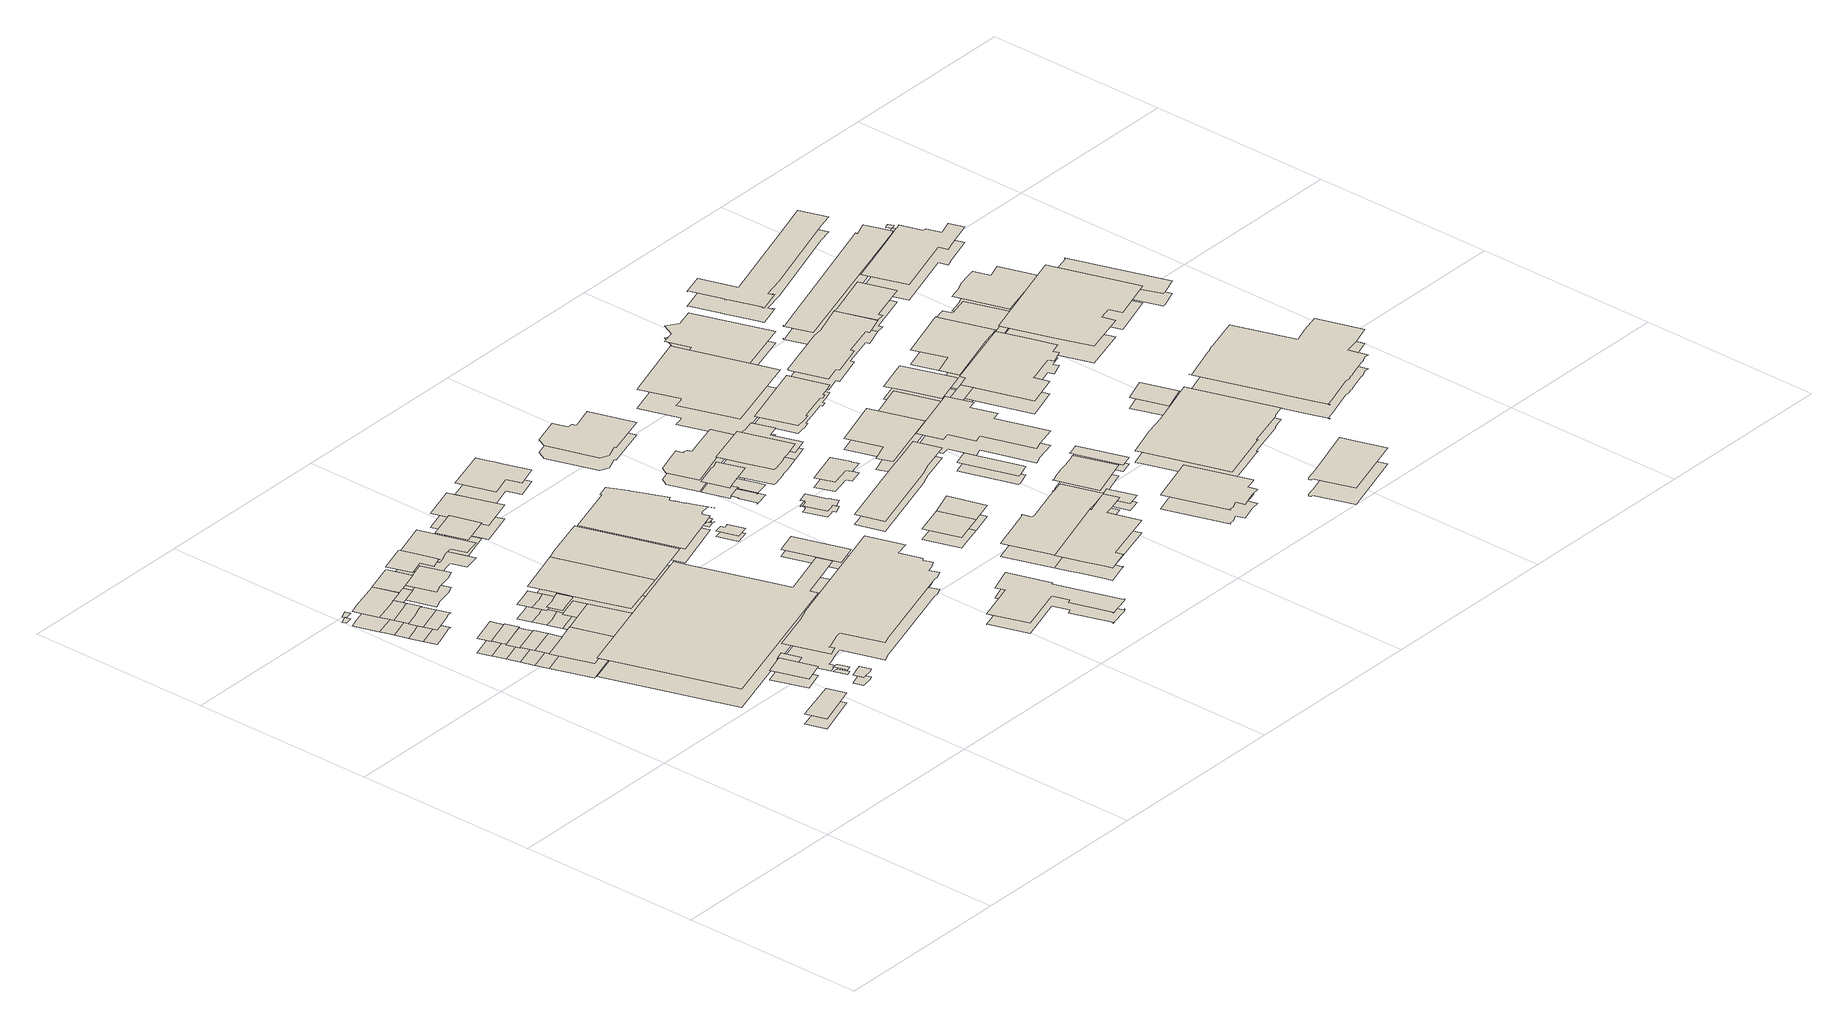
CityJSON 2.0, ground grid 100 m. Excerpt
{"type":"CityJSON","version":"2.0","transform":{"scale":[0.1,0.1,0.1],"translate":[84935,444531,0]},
"CityObjects":{
"building1":{"type":"Building","attributes":{"yearOfConstruction":"1996-01-01Z","measuredHeight":3.04,"storeysAboveGround":1},"geometry":[{"type":"MultiSurface","lod":"1.2","boundaries":[[[0,1,2,3]],[[4,5,6,7]]]}]},
"building2":{"type":"Building","attributes":{"yearOfConstruction":"2000-01-01Z","measuredHeight":8.03,"storeysAboveGround":2},"geometry":[{"type":"MultiSurface","lod":"1.2","boundaries":[[[8,9,10,11,12,13,14,15,16,17]],[[18,19,20,21,22,23,24,25,26,27]]]}]},
"building3":{"type":"Building","attributes":{"yearOfConstruction":"2000-01-01Z","measuredHeight":8.16,"storeysAboveGround":2},"geometry":[{"type":"MultiSurface","lod":"1.2","boundaries":[[[28,29,30,31,32,14,13,12,11,10]],[[33,34,35,36,37,38,39,40,41,42]]]}]},
"building4":{"type":"Building","attributes":{"yearOfConstruction":"2000-01-01Z","measuredHeight":7.9,"storeysAboveGround":2},"geometry":[{"type":"MultiSurface","lod":"1.2","boundaries":[[[43,44,45,32,31,30,29,28]],[[46,47,48,49,50,51,52,53]]]}]},
"building5":{"type":"Building","attributes":{"yearOfConstruction":"2000-01-01Z","measuredHeight":7.87,"storeysAboveGround":2},"geometry":[{"type":"MultiSurface","lod":"1.2","boundaries":[[[54,55,56,57,45,44,43,58]],[[59,60,61,62,48,47,46,63]]]}]},
"building6":{"type":"Building","attributes":{"yearOfConstruction":"1997-01-01Z","measuredHeight":7.77,"storeysAboveGround":2},"geometry":[{"type":"MultiSurface","lod":"1.2","boundaries":[[[64,65,66,67]],[[68,69,70,71]]]}]},
"building7":{"type":"Building","attributes":{"yearOfConstruction":"1997-01-01Z","measuredHeight":8.17,"storeysAboveGround":2},"geometry":[{"type":"MultiSurface","lod":"1.2","boundaries":[[[72,73,74,75,65,64]],[[76,77,78,79,80,81]]]}]},
"building8":{"type":"Building","attributes":{"yearOfConstruction":"1997-01-01Z","measuredHeight":7.83,"storeysAboveGround":2},"geometry":[{"type":"MultiSurface","lod":"1.2","boundaries":[[[82,83,84,75,74,73]],[[85,86,87,88,89,90]]]}]},
"building9":{"type":"Building","attributes":{"yearOfConstruction":"1997-01-01Z","measuredHeight":8.15,"storeysAboveGround":2},"geometry":[{"type":"MultiSurface","lod":"1.2","boundaries":[[[91,92,83,82]],[[93,94,95,96]]]}]},
"building10":{"type":"Building","attributes":{"yearOfConstruction":"1997-01-01Z","measuredHeight":8.07,"storeysAboveGround":2},"geometry":[{"type":"MultiSurface","lod":"1.2","boundaries":[[[97,98,92,91]],[[99,100,94,93]]]}]},
"building11":{"type":"Building","attributes":{"yearOfConstruction":"2000-01-01Z","measuredHeight":8.01,"storeysAboveGround":2},"geometry":[{"type":"MultiSurface","lod":"1.2","boundaries":[[[101,17,16,15,102,103,104,105,106]],[[107,27,26,25,108,109,110,111,112]]]}]},
"building12":{"type":"Building","attributes":{"yearOfConstruction":"1997-01-01Z","measuredHeight":8.01,"storeysAboveGround":2},"geometry":[{"type":"MultiSurface","lod":"1.2","boundaries":[[[97,113,114,115,98]],[[116,117,118,119,120]]]}]},
"building13":{"type":"Building","attributes":{"yearOfConstruction":"2009-01-01Z","measuredHeight":5.54,"storeysAboveGround":1},"geometry":[{"type":"MultiSurface","lod":"1.2","boundaries":[[[121,122,123,124,125]],[[126,127,128,129,130]]]}]},
"building14":{"type":"Building","attributes":{"yearOfConstruction":"2000-01-01Z","measuredHeight":8.19,"storeysAboveGround":2},"geometry":[{"type":"MultiSurface","lod":"1.2","boundaries":[[[103,102,131,132,131,133,134,135,104]],[[136,137,138,139,138,140,141,142,143]]]}]},
"building15":{"type":"Building","attributes":{"yearOfConstruction":"1997-01-01Z","measuredHeight":7.87,"storeysAboveGround":2},"geometry":[{"type":"MultiSurface","lod":"1.2","boundaries":[[[114,144,145,146,147,148,149,115]],[[150,151,152,153,154,155,156,157]]]}]},
"building16":{"type":"Building","attributes":{"yearOfConstruction":"1985-01-01Z","measuredHeight":5.09,"storeysAboveGround":1},"geometry":[{"type":"MultiSurface","lod":"1.2","boundaries":[[[158,159,160,161,162]],[[163,164,165,166,167]]]}]},
"building17":{"type":"Building","attributes":{"yearOfConstruction":"2000-01-01Z","measuredHeight":8.21,"storeysAboveGround":2},"geometry":[{"type":"MultiSurface","lod":"1.2","boundaries":[[[168,169,170,133,131,132,171,172,173,174,175,176]],[[177,178,179,140,138,139,180,181,182,183,184,185]]]}]},
"building18":{"type":"Building","attributes":{"yearOfConstruction":"1997-01-01Z","measuredHeight":7.98,"storeysAboveGround":2},"geometry":[{"type":"MultiSurface","lod":"1.2","boundaries":[[[186,187,188,189,190,191]],[[192,193,194,195,196,197]]]}]},
"building19":{"type":"Building","attributes":{"yearOfConstruction":"1997-01-01Z","measuredHeight":7.88,"storeysAboveGround":2},"geometry":[{"type":"MultiSurface","lod":"1.2","boundaries":[[[198,199,200,188,187,186]],[[201,202,203,204,205,206]]]}]},
"building20":{"type":"Building","attributes":{"yearOfConstruction":"1997-01-01Z","measuredHeight":9.95,"storeysAboveGround":3},"geometry":[{"type":"MultiSurface","lod":"1.2","boundaries":[[[207,208,209,210,211,200,199,198]],[[212,213,214,215,216,217,218,219]]]}]},
"building21":{"type":"Building","attributes":{"yearOfConstruction":"1997-01-01Z","measuredHeight":7.83,"storeysAboveGround":2},"geometry":[{"type":"MultiSurface","lod":"1.2","boundaries":[[[149,148,147,146,210,209,208]],[[220,221,222,223,224,225,226]]]}]},
"building22":{"type":"Building","attributes":{"yearOfConstruction":"1987-01-01Z","measuredHeight":4.19,"storeysAboveGround":1},"geometry":[{"type":"MultiSurface","lod":"1.2","boundaries":[[[227,228,229,230]],[[231,232,233,234]]]}]},
"building23":{"type":"Building","attributes":{"yearOfConstruction":"2000-01-01Z","measuredHeight":9.75,"storeysAboveGround":3},"geometry":[{"type":"MultiSurface","lod":"1.2","boundaries":[[[134,133,170,169,168,235,236,237,238,239,240,135]],[[241,242,243,244,245,246,247,248,249,250,251,252]]]}]},
"building24":{"type":"Building","attributes":{"yearOfConstruction":"1991-01-01Z","measuredHeight":4.36,"storeysAboveGround":1},"geometry":[{"type":"MultiSurface","lod":"1.2","boundaries":[[[253,254,255,256,257]],[[258,259,260,261,262]]]}]},
"building25":{"type":"Building","attributes":{"yearOfConstruction":"1999-01-01Z","measuredHeight":2.5,"storeysAboveGround":0},"geometry":[{"type":"MultiSurface","lod":"1.2","boundaries":[[[263,264,265,266]],[[267,268,269,270]]]}]},
"building26":{"type":"Building","attributes":{"yearOfConstruction":"1966-01-01Z","measuredHeight":10.33,"storeysAboveGround":3},"geometry":[{"type":"MultiSurface","lod":"1.2","boundaries":[[[271,272,273,274,275,276,277,278,279,280,281,282,283]],[[284,285,286,287,288,289,290,291,292,293,294,295,296]]]}]},
"building27":{"type":"Building","attributes":{"yearOfConstruction":"1998-01-01Z","measuredHeight":10.37,"storeysAboveGround":3},"geometry":[{"type":"MultiSurface","lod":"1.2","boundaries":[[[188,200,211,210,146,145,297,298,299,189]],[[300,301,302,303,304,305,306,307,308,309]]]}]},
"building28":{"type":"Building","attributes":{"yearOfConstruction":"2000-01-01Z","measuredHeight":8.08,"storeysAboveGround":2},"geometry":[{"type":"MultiSurface","lod":"1.2","boundaries":[[[239,238,237,236,310,311,312,313,314,315,316,240]],[[317,318,319,320,321,322,323,324,325,326,327,328]]]}]},
"building29":{"type":"Building","attributes":{"yearOfConstruction":"1998-01-01Z","measuredHeight":8.67,"storeysAboveGround":2},"geometry":[{"type":"MultiSurface","lod":"1.2","boundaries":[[[329,330,331,332]],[[333,334,335,336]]]}]},
"building30":{"type":"Building","attributes":{"yearOfConstruction":"1998-01-01Z","measuredHeight":10.41,"storeysAboveGround":3},"geometry":[{"type":"MultiSurface","lod":"1.2","boundaries":[[[337,338,339,340,341,342,343,299,298,297]],[[344,345,346,347,348,349,350,308,307,306]]]}]},
"building31":{"type":"Building","attributes":{"yearOfConstruction":"1969-01-01Z","measuredHeight":9.43,"storeysAboveGround":3},"geometry":[{"type":"MultiSurface","lod":"1.2","boundaries":[[[351,352,353,354,355,356,357,358,359,360,361,362,363,364,365,366,367,368,369,370,371,372,373,374,375,376,377,378,379]],[[380,381,382,383,384,385,386,387,388,389,390,391,392,393,394,395,396,397,398,399,400,401,402,403,404,405,406,407,408]]]}]},
"building32":{"type":"Building","attributes":{"yearOfConstruction":"1997-01-01Z","measuredHeight":7.7,"storeysAboveGround":2},"geometry":[{"type":"MultiSurface","lod":"1.2","boundaries":[[[409,410,411,412]],[[413,414,415,416]]]}]},
"building33":{"type":"Building","attributes":{"yearOfConstruction":"1997-01-01Z","measuredHeight":7.72,"storeysAboveGround":2},"geometry":[{"type":"MultiSurface","lod":"1.2","boundaries":[[[417,418,419,420,421,422,423,424,425,426,427,428,429,430,431,432,433,434,435,436,437,438,439,440,441,442,443,444,445]],[[446,447,448,449,450,451,452,453,454,455,456,457,458,459,460,461,462,463,464,465,466,467,468,469,470,471,472,473,474]]]}]},
"building34":{"type":"Building","attributes":{"yearOfConstruction":"1986-01-01Z","measuredHeight":5.71,"storeysAboveGround":1},"geometry":[{"type":"MultiSurface","lod":"1.2","boundaries":[[[475,476,477,478,479,480,481,482,483,484,485,486,487,488,489,490,491,492,493,494]],[[495,496,497,498,499,500,501,502,503,504,505,506,507,508,509,510,511,512,513,514]]]}]},
"building35":{"type":"Building","attributes":{"yearOfConstruction":"1998-01-01Z","measuredHeight":6.4,"storeysAboveGround":2},"geometry":[{"type":"MultiSurface","lod":"1.2","boundaries":[[[515,516,517,518,519,520,521,522,523]],[[524,525,526,527,528,529,530,531,532]]]}]},
"building36":{"type":"Building","attributes":{"yearOfConstruction":"1966-01-01Z","measuredHeight":3.67,"storeysAboveGround":1},"geometry":[{"type":"MultiSurface","lod":"1.2","boundaries":[[[533,534,535,536]],[[537,538,539,540]]]}]},
"building37":{"type":"Building","attributes":{"yearOfConstruction":"1966-01-01Z","measuredHeight":2.89,"storeysAboveGround":0},"geometry":[{"type":"MultiSurface","lod":"1.2","boundaries":[[[541,542,543,544,545,546]],[[547,548,549,550,551,552]]]}]},
"building38":{"type":"Building","attributes":{"yearOfConstruction":"1997-01-01Z","measuredHeight":2.29,"storeysAboveGround":0},"geometry":[{"type":"MultiSurface","lod":"1.2","boundaries":[[[553,554,555,556]],[[557,558,559,560]]]}]},
"building39":{"type":"Building","attributes":{"yearOfConstruction":"1974-01-01Z","measuredHeight":5.6,"storeysAboveGround":1},"geometry":[{"type":"MultiSurface","lod":"1.2","boundaries":[[[561,562,563,564,565,566,567,568,569]],[[570,571,572,573,574,575,576,577,578]]]}]},
"building40":{"type":"Building","attributes":{"yearOfConstruction":"1987-01-01Z","measuredHeight":3.33,"storeysAboveGround":1},"geometry":[{"type":"MultiSurface","lod":"1.2","boundaries":[[[579,580,581,582,583,584,585,586,587,588,589,590,591,592,593,594]],[[595,596,597,598,599,600,601,602,603,604,605,606,607,608,609,610]]]}]},
"building41":{"type":"Building","attributes":{"yearOfConstruction":"1974-01-01Z","measuredHeight":5.74,"storeysAboveGround":1},"geometry":[{"type":"MultiSurface","lod":"1.2","boundaries":[[[611,566,612,613,614,615,616,617]],[[618,619,620,621,622,623,624,625]]]}]},
"building42":{"type":"Building","attributes":{"yearOfConstruction":"1963-01-01Z","measuredHeight":5.93,"storeysAboveGround":1},"geometry":[{"type":"MultiSurface","lod":"1.2","boundaries":[[[626,627,628,629,630]],[[631,632,633,634,635]]]}]},
"building43":{"type":"Building","attributes":{"yearOfConstruction":"1963-01-01Z","measuredHeight":6.87,"storeysAboveGround":2},"geometry":[{"type":"MultiSurface","lod":"1.2","boundaries":[[[636,637,638,639,640,641,642,643,644,645,646,647,648,649,650]],[[651,652,653,654,655,656,657,658,659,660,661,662,663,664,665]]]}]},
"building44":{"type":"Building","attributes":{"yearOfConstruction":"1997-01-01Z","measuredHeight":6.26,"storeysAboveGround":2},"geometry":[{"type":"MultiSurface","lod":"1.2","boundaries":[[[666,667,668,669,670,671,672,673,674,675,676,677,678,679,680]],[[681,682,683,684,685,686,687,688,689,690,691,692,693,694,695]]]}]},
"building45":{"type":"Building","attributes":{"yearOfConstruction":"2004-01-01Z","measuredHeight":6,"storeysAboveGround":2},"geometry":[{"type":"MultiSurface","lod":"1.2","boundaries":[[[696,697,629,628]],[[698,699,700,701]]]}]},
"building46":{"type":"Building","attributes":{"yearOfConstruction":"1971-01-01Z","measuredHeight":6.82,"storeysAboveGround":2},"geometry":[{"type":"MultiSurface","lod":"1.2","boundaries":[[[702,703,704,705,706,707,708,709,710,711,712,713,714,715,716,717,718,719,720,721]],[[722,723,724,725,726,727,728,729,730,731,732,733,734,735,736,737,738,739,740,741]]]}]},
"building47":{"type":"Building","attributes":{"yearOfConstruction":"1974-01-01Z","measuredHeight":8.39,"storeysAboveGround":2},"geometry":[{"type":"MultiSurface","lod":"1.2","boundaries":[[[612,742,743,744,745,746,747,748,749,613]],[[750,751,752,753,754,755,756,757,758,759]]]}]},
"building48":{"type":"Building","attributes":{"yearOfConstruction":"1981-01-01Z","measuredHeight":7.16,"storeysAboveGround":2},"geometry":[{"type":"MultiSurface","lod":"1.2","boundaries":[[[718,717,760,761,762,763,764,765,766,767,768,769,770,771,772]],[[773,774,775,776,777,778,779,780,781,782,783,784,785,786,787]]]}]},
"building49":{"type":"Building","attributes":{"yearOfConstruction":"1986-01-01Z","measuredHeight":5.19,"storeysAboveGround":1},"geometry":[{"type":"MultiSurface","lod":"1.2","boundaries":[[[788,789,790,791,792,793,794,795]],[[796,797,798,799,800,801,802,803]]]}]},
"building50":{"type":"Building","attributes":{"yearOfConstruction":"1986-01-01Z","measuredHeight":5.54,"storeysAboveGround":1},"geometry":[{"type":"MultiSurface","lod":"1.2","boundaries":[[[804,805,806,807,808,809,810,811,812,813,814]],[[815,816,817,818,819,820,821,822,823,824,825]]]}]},
"building51":{"type":"Building","attributes":{"yearOfConstruction":"1974-01-01Z","measuredHeight":3.8,"storeysAboveGround":1},"geometry":[{"type":"MultiSurface","lod":"1.2","boundaries":[[[826,827,828,829,830,831,832,833,749,748]],[[834,835,836,837,838,839,840,841,842,843]]]}]},
"building52":{"type":"Building","attributes":{"yearOfConstruction":"1989-01-01Z","measuredHeight":3.7,"storeysAboveGround":1},"geometry":[{"type":"MultiSurface","lod":"1.2","boundaries":[[[844,845,846,847]],[[848,849,850,851]]]}]},
"building53":{"type":"Building","attributes":{"yearOfConstruction":"2004-01-01Z","measuredHeight":4.68,"storeysAboveGround":1},"geometry":[{"type":"MultiSurface","lod":"1.2","boundaries":[[[852,853,854,855,856,857]],[[858,859,860,861,862,863]]]}]},
"building54":{"type":"Building","attributes":{"yearOfConstruction":"1977-01-01Z","measuredHeight":6.12,"storeysAboveGround":2},"geometry":[{"type":"MultiSurface","lod":"1.2","boundaries":[[[864,865,866,867,868,869,870]],[[871,872,873,874,875,876,877]]]}]},
"building55":{"type":"Building","attributes":{"yearOfConstruction":"1986-01-01Z","measuredHeight":6.04,"storeysAboveGround":2},"geometry":[{"type":"MultiSurface","lod":"1.2","boundaries":[[[878,879,880,881,882,883,884,885,886,887,888]],[[889,890,891,892,893,894,895,896,897,898,899]]]}]},
"building56":{"type":"Building","attributes":{"yearOfConstruction":"1992-01-01Z","measuredHeight":10.49,"storeysAboveGround":3},"geometry":[{"type":"MultiSurface","lod":"1.2","boundaries":[[[900,901,902,903,904,905,906,907]],[[908,909,910,911,912,913,914,915]]]}]},
"building57":{"type":"Building","attributes":{"yearOfConstruction":"1989-01-01Z","measuredHeight":7.73,"storeysAboveGround":2},"geometry":[{"type":"MultiSurface","lod":"1.2","boundaries":[[[916,917,918,919,920,921,922,923,924,925,926,927,928,929,930]],[[931,932,933,934,935,936,937,938,939,940,941,942,943,944,945]]]}]},
"building58":{"type":"Building","attributes":{"yearOfConstruction":"1977-01-01Z","measuredHeight":4.16,"storeysAboveGround":1},"geometry":[{"type":"MultiSurface","lod":"1.2","boundaries":[[[946,947,948,949,950,951,952,953,954,955,956,957,958,959]],[[960,961,962,963,964,965,966,967,968,969,970,971,972,973]]]}]},
"building59":{"type":"Building","attributes":{"yearOfConstruction":"2006-01-01Z","measuredHeight":7.87,"storeysAboveGround":2},"geometry":[{"type":"MultiSurface","lod":"1.2","boundaries":[[[974,975,976,977,978,979,980,981,982,983,984,985,986]],[[987,988,989,990,991,992,993,994,995,996,997,998,999]]]}]},
"building60":{"type":"Building","attributes":{"yearOfConstruction":"1988-01-01Z","measuredHeight":3.65,"storeysAboveGround":1},"geometry":[{"type":"MultiSurface","lod":"1.2","boundaries":[[[1000,1001,1002,1003,1004,1005,1006]],[[1007,1008,1009,1010,1011,1012,1013]]]}]},
"building61":{"type":"Building","attributes":{"yearOfConstruction":"1975-01-01Z","measuredHeight":5.53,"storeysAboveGround":1},"geometry":[{"type":"MultiSurface","lod":"1.2","boundaries":[[[1014,1015,1016,1017,1018]],[[1019,1020,1021,1022,1023]]]}]},
"building62":{"type":"Building","attributes":{"yearOfConstruction":"2017-01-01Z","measuredHeight":7.05,"storeysAboveGround":2},"geometry":[{"type":"MultiSurface","lod":"1.2","boundaries":[[[1024,1025,1026,1027]],[[1028,1029,1030,1031]]]}]},
"building63":{"type":"Building","attributes":{"yearOfConstruction":"1983-01-01Z","measuredHeight":6.92,"storeysAboveGround":2},"geometry":[{"type":"MultiSurface","lod":"1.2","boundaries":[[[1032,1033,1034,1035,1036,1037,1038,1039]],[[1040,1041,1042,1043,1044,1045,1046,1047]]]}]},
"building64":{"type":"Building","attributes":{"yearOfConstruction":"1995-01-01Z","measuredHeight":6.43,"storeysAboveGround":2},"geometry":[{"type":"MultiSurface","lod":"1.2","boundaries":[[[1048,1049,1050,1051,1052,1053,1054,1055,1056]],[[1057,1058,1059,1060,1061,1062,1063,1064,1065]]]}]},
"building65":{"type":"Building","attributes":{"yearOfConstruction":"1989-01-01Z","measuredHeight":8.98,"storeysAboveGround":2},"geometry":[{"type":"MultiSurface","lod":"1.2","boundaries":[[[1066,1067,1068,1069,1070,1071,1072,1073,1074,1075]],[[1076,1077,1078,1079,1080,1081,1082,1083,1084,1085]]]}]},
"building66":{"type":"Building","attributes":{"yearOfConstruction":"1975-01-01Z","measuredHeight":6.35,"storeysAboveGround":2},"geometry":[{"type":"MultiSurface","lod":"1.2","boundaries":[[[1086,1087,1088,1089,1090,1091,1092,1093,1094,1095,1096,1097,1098,1099,1100,1101]],[[1102,1103,1104,1105,1106,1107,1108,1109,1110,1111,1112,1113,1114,1115,1116,1117]]]}]},
"building67":{"type":"Building","attributes":{"yearOfConstruction":"1976-01-01Z","measuredHeight":6.13,"storeysAboveGround":2},"geometry":[{"type":"MultiSurface","lod":"1.2","boundaries":[[[1118,1119,1120,1121,1122,1123,1124,1125,1126,1127,1128,1129,1130]],[[1131,1132,1133,1134,1135,1136,1137,1138,1139,1140,1141,1142,1143]]]}]},
"building68":{"type":"Building","attributes":{"yearOfConstruction":"1987-01-01Z","measuredHeight":7.08,"storeysAboveGround":2},"geometry":[{"type":"MultiSurface","lod":"1.2","boundaries":[[[1144,1145,1146,1027,1026,1147,1148,1149,1150,1151,1152,1153,1154,1155,1156]],[[1157,1158,1159,1031,1030,1160,1161,1162,1163,1164,1165,1166,1167,1168,1169]]]}]},
"building69":{"type":"Building","attributes":{"yearOfConstruction":"1985-01-01Z","measuredHeight":6.04,"storeysAboveGround":2},"geometry":[{"type":"MultiSurface","lod":"1.2","boundaries":[[[1170,1171,1172,1173]],[[1174,1175,1176,1177]]]}]},
"building70":{"type":"Building","attributes":{"yearOfConstruction":"1978-01-01Z","measuredHeight":8.13,"storeysAboveGround":2},"geometry":[{"type":"MultiSurface","lod":"1.2","boundaries":[[[1145,1178,1144,1179,1180,1181,1182]],[[1183,1184,1185,1186,1187,1188,1189]]]}]},
"building71":{"type":"Building","attributes":{"yearOfConstruction":"1989-01-01Z","measuredHeight":2.1,"storeysAboveGround":0},"geometry":[{"type":"MultiSurface","lod":"1.2","boundaries":[[[1190,1191,1192,1193]],[[1194,1195,1196,1197]]]}]},
"building72":{"type":"Building","attributes":{"yearOfConstruction":"1976-01-01Z","measuredHeight":6.33,"storeysAboveGround":2},"geometry":[{"type":"MultiSurface","lod":"1.2","boundaries":[[[1198,1199,1121,1120,1200,1201,1202]],[[1203,1204,1205,1206,1207,1208,1209]]]}]},
"building73":{"type":"Building","attributes":{"yearOfConstruction":"1971-01-01Z","measuredHeight":7.19,"storeysAboveGround":2},"geometry":[{"type":"MultiSurface","lod":"1.2","boundaries":[[[1210,1211,1212,1213,1179,1144]],[[1214,1215,1216,1217,1218,1219]]]}]},
"building74":{"type":"Building","attributes":{"yearOfConstruction":"2000-01-01Z","measuredHeight":7.16,"storeysAboveGround":2},"geometry":[{"type":"MultiSurface","lod":"1.2","boundaries":[[[1220,1221,1222,1223,1224,1225,1226,1227,1228,1229,1230,1231,1232,1233,1234]],[[1235,1236,1237,1238,1239,1240,1241,1242,1243,1244,1245,1246,1247,1248,1249]]]}]},
"building75":{"type":"Building","attributes":{"yearOfConstruction":"2000-01-01Z","measuredHeight":8.09,"storeysAboveGround":2},"geometry":[{"type":"MultiSurface","lod":"1.2","boundaries":[[[1250,1251,1252,1253,1254,1255,1256,1257,1258,1259,1260,1261,1262,1263,1264,1265,1266,1267,1268,1269,1270,1271,1272,1273]],[[1274,1275,1276,1277,1278,1279,1280,1281,1282,1283,1284,1285,1286,1287,1288,1289,1290,1291,1292,1293,1294,1295,1296,1297]]]}]},
"building76":{"type":"Building","attributes":{"yearOfConstruction":"1914-01-01Z","measuredHeight":9.33,"storeysAboveGround":3},"geometry":[{"type":"MultiSurface","lod":"1.2","boundaries":[[[1298,1299,1300,1301,1302,1303,1304,1305,1306]],[[1307,1308,1309,1310,1311,1312,1313,1314,1315]]]}]},
"building77":{"type":"Building","attributes":{"yearOfConstruction":"1973-01-01Z","measuredHeight":7.72,"storeysAboveGround":2},"geometry":[{"type":"MultiSurface","lod":"1.2","boundaries":[[[1316,1317,1318,1319,1320,1321,1322,1323,1324,1325,1326,1327,1328,1329,1330,1331,1332,1333,1334,1335,1336,1337,1338,1339,1340,1341,1342,1343,1344,1345,1346,1347,1348]],[[1349,1350,1351,1352,1353,1354,1355,1356,1357,1358,1359,1360,1361,1362,1363,1364,1365,1366,1367,1368,1369,1370,1371,1372,1373,1374,1375,1376,1377,1378,1379,1380,1381]]]}]},
"building78":{"type":"Building","attributes":{"yearOfConstruction":"1998-01-01Z","measuredHeight":8.08,"storeysAboveGround":2},"geometry":[{"type":"MultiSurface","lod":"1.2","boundaries":[[[1382,1383,1384,1385,1386,1387,1388,1389,1390,1391,1392]],[[1393,1394,1395,1396,1397,1398,1399,1400,1401,1402,1403]]]}]},
"building79":{"type":"Building","attributes":{"yearOfConstruction":"1974-01-01Z","measuredHeight":8.37,"storeysAboveGround":2},"geometry":[{"type":"MultiSurface","lod":"1.2","boundaries":[[[1404,1405,1406,1407,1408,1409,1410,1411,1412,1413,1414,1415,1416,1417,1418,1419]],[[1420,1421,1422,1423,1424,1425,1426,1427,1428,1429,1430,1431,1432,1433,1434,1435]]]}]},
"building80":{"type":"Building","attributes":{"yearOfConstruction":"1986-01-01Z","measuredHeight":6.85,"storeysAboveGround":2},"geometry":[{"type":"MultiSurface","lod":"1.2","boundaries":[[[1436,1437,1438,1439,1440,1441,1442,1443,1444,1445]],[[1446,1447,1448,1449,1450,1451,1452,1453,1454,1455]]]}]},
"building81":{"type":"Building","attributes":{"yearOfConstruction":"1996-01-01Z","measuredHeight":3.54,"storeysAboveGround":1},"geometry":[{"type":"MultiSurface","lod":"1.2","boundaries":[[[1456,1457,1458,1459]],[[1460,1461,1462,1463]]]}]},
"building82":{"type":"Building","attributes":{"yearOfConstruction":"1996-01-01Z","measuredHeight":2.95,"storeysAboveGround":0},"geometry":[{"type":"MultiSurface","lod":"1.2","boundaries":[[[1464,1465,1466,1467]],[[1468,1469,1470,1471]]]}]}
},
"vertices":[
[11,2950,0],[53,2960,0],[44,2990,0],[1,2970,0],[11,2950,30],[53,2960,30],[44,2990,30],[1,2970,30],
[66,2730,0],[70,2710,0],[71,2710,0],[102,2720,0],[192,2750,0],[210,2760,0],[228,2760,0],[207,2830,0],[188,2820,0],[49,2780,0],[66,2730,80],[70,2710,80],[71,2710,80],[102,2720,80],[192,2750,80],[210,2760,80],[228,2760,80],[207,2830,80],[188,2820,80],[49,2780,80],
[93,2640,0],[123,2650,0],[159,2660,0],[231,2690,0],[250,2690,0],[93,2640,82],[123,2650,82],[159,2660,82],[231,2690,82],[250,2690,82],[228,2760,82],[210,2760,82],[192,2750,82],[102,2720,82],[71,2710,82],
[114,2570,0],[115,2570,0],[271,2620,0],[114,2570,79],[115,2570,79],[271,2620,79],[250,2690,79],[231,2690,79],[159,2660,79],[123,2650,79],[93,2640,79],
[167,2510,0],[254,2540,0],[276,2550,0],[294,2550,0],[137,2500,0],[167,2510,79],[254,2540,79],[276,2550,79],[294,2550,79],[137,2500,79],
[222,2240,0],[378,2290,0],[356,2360,0],[199,2310,0],[222,2240,78],[378,2290,78],[356,2360,78],[199,2310,78],
[237,2190,0],[244,2170,0],[311,2190,0],[400,2220,0],[237,2190,82],[244,2170,82],[311,2190,82],[400,2220,82],[378,2290,82],[222,2240,82],
[265,2100,0],[422,2150,0],[409,2190,0],[265,2100,78],[422,2150,78],[409,2190,78],[400,2220,78],[311,2190,78],[244,2170,78],
[287,2030,0],[444,2080,0],[287,2030,81],[444,2080,81],[422,2150,81],[265,2100,81],
[309,1960,0],[465,2010,0],[309,1960,81],[465,2010,81],
[13,2890,0],[277,2850,0],[240,2970,0],[234,2980,0],[62,2930,0],[8,2910,0],[13,2890,80],[277,2850,80],[240,2970,80],[234,2980,80],[62,2930,80],[8,2910,80],
[379,1740,0],[626,1820,0],[556,2040,0],[309,1960,80],[379,1740,80],[626,1820,80],[556,2040,80],[465,2010,80],
[731,610,0],[969,690,0],[936,790,0],[701,720,0],[697,720,0],[731,610,55],[969,690,55],[936,790,55],[701,720,55],[697,720,55],
[345,2870,0],[346,2870,0],[435,2900,0],[398,3020,0],[393,3030,0],[240,2970,82],[277,2850,82],[345,2870,82],[346,2870,82],[435,2900,82],[398,3020,82],[393,3030,82],[234,2980,82],
[840,1890,0],[838,1900,0],[771,2110,0],[650,2070,0],[647,2070,0],[646,2070,0],[626,1820,79],[840,1890,79],[838,1900,79],[771,2110,79],[650,2070,79],[647,2070,79],[646,2070,79],[556,2040,79],
[1010,1140,0],[896,1100,0],[957,910,0],[1071,950,0],[1011,1140,0],[1010,1140,51],[896,1100,51],[957,910,51],[1071,950,51],[1011,1140,51],
[545,2860,0],[543,2860,0],[522,2930,0],[394,2720,0],[441,2740,0],[442,2740,0],[525,2760,0],[571,2780,0],[573,2780,0],[545,2860,82],[543,2860,82],[522,2930,82],[394,2720,82],[441,2740,82],[442,2740,82],[525,2760,82],[571,2780,82],[573,2780,82],
[577,2290,0],[650,2310,0],[701,2330,0],[677,2400,0],[650,2390,0],[553,2360,0],[577,2290,80],[650,2310,80],[701,2330,80],[677,2400,80],[650,2390,80],[553,2360,80],
[600,2220,0],[650,2230,0],[724,2260,0],[600,2220,79],[650,2230,79],[724,2260,79],[701,2330,79],[650,2310,79],[577,2290,79],
[608,2190,0],[624,2140,0],[650,2150,0],[748,2180,0],[745,2190,0],[608,2190,100],[624,2140,100],[650,2150,100],[748,2180,100],[745,2190,100],[724,2260,100],[650,2230,100],[600,2220,100],
[646,2070,78],[647,2070,78],[650,2070,78],[771,2110,78],[748,2180,78],[650,2150,78],[624,2140,78],
[1009,1150,0],[1040,1050,0],[1092,1070,0],[1061,1170,0],[1009,1150,42],[1040,1050,42],[1092,1070,42],[1061,1170,42],
[598,2880,0],[608,2880,0],[604,2900,0],[587,2950,0],[551,3070,0],[545,3080,0],[398,3020,98],[435,2900,98],[522,2930,98],[543,2860,98],[545,2860,98],[598,2880,98],[608,2880,98],[604,2900,98],[587,2950,98],[551,3070,98],[545,3080,98],[393,3030,98],
[1141,730,0],[1199,740,0],[1219,750,0],[1202,810,0],[1124,780,0],[1141,730,44],[1199,740,44],[1219,750,44],[1202,810,44],[1124,780,44],
[1166,850,0],[1194,860,0],[1173,920,0],[1145,920,0],[1166,850,25],[1194,860,25],[1173,920,25],[1145,920,25],
[619,1040,0],[1510,1320,0],[1498,1360,0],[1683,1420,0],[1773,1450,0],[1748,1530,0],[1659,1500,0],[1474,1440,0],[1437,1550,0],[1359,1800,0],[1307,1960,0],[1290,2020,0],[398,1740,0],[619,1040,103],[1510,1320,103],[1498,1360,103],[1683,1420,103],[1773,1450,103],[1748,1530,103],[1659,1500,103],[1474,1440,103],[1437,1550,103],[1359,1800,103],[1307,1960,103],[1290,2020,103],[398,1740,103],
[1109,1980,0],[1044,2190,0],[949,2490,0],[701,2330,104],[724,2260,104],[745,2190,104],[748,2180,104],[771,2110,104],[838,1900,104],[1109,1980,104],[1044,2190,104],[949,2490,104],[677,2400,104],
[640,2890,0],[682,2910,0],[732,2920,0],[759,2840,0],[806,2850,0],[851,2860,0],[760,3150,0],[551,3070,81],[587,2950,81],[604,2900,81],[608,2880,81],[640,2890,81],[682,2910,81],[732,2920,81],[759,2840,81],[806,2850,81],[851,2860,81],[760,3150,81],[545,3080,81],
[840,2900,0],[1000,2950,0],[950,3110,0],[790,3060,0],[840,2900,87],[1000,2950,87],[950,3110,87],[790,3060,87],
[1396,2070,0],[1359,2190,0],[1235,2580,0],[1003,2510,0],[1001,2510,0],[953,2490,0],[952,2490,0],[1396,2070,104],[1359,2190,104],[1235,2580,104],[1003,2510,104],[1001,2510,104],[953,2490,104],[952,2490,104],
[2078,1090,0],[2072,1110,0],[2060,1140,0],[2072,1150,0],[2074,1150,0],[2068,1170,0],[2036,1270,0],[2114,1290,0],[2115,1290,0],[2054,1490,0],[1359,1270,0],[1292,1240,0],[1064,1170,0],[1140,930,0],[1191,950,0],[1181,980,0],[1189,980,0],[1192,980,0],[1269,1010,0],[1270,1010,0],[1311,1020,0],[1381,800,0],[1428,820,0],[1495,840,0],[1968,990,0],[1987,990,0],[2028,1010,0],[2010,1060,0],[2038,1070,0],[2078,1090,94],[2072,1110,94],[2060,1140,94],[2072,1150,94],[2074,1150,94],[2068,1170,94],[2036,1270,94],[2114,1290,94],[2115,1290,94],[2054,1490,94],[1359,1270,94],[1292,1240,94],[1064,1170,94],[1140,930,94],[1191,950,94],[1181,980,94],[1189,980,94],[1192,980,94],[1269,1010,94],[1270,1010,94],[1311,1020,94],[1381,800,94],[1428,820,94],[1495,840,94],[1968,990,94],[1987,990,94],[2028,1010,94],[2010,1060,94],[2038,1070,94],
[1014,2920,0],[1204,2980,0],[1113,3260,0],[923,3200,0],[1014,2920,77],[1204,2980,77],[1113,3260,77],[923,3200,77],
[1443,2090,0],[1446,2080,0],[1749,2180,0],[1735,2220,0],[1747,2230,0],[1801,2240,0],[1814,2210,0],[1817,2210,0],[1781,2290,0],[1764,2340,0],[1761,2340,0],[1758,2350,0],[1755,2360,0],[1753,2360,0],[1750,2370,0],[1747,2380,0],[1745,2390,0],[1742,2390,0],[1740,2400,0],[1737,2410,0],[1735,2420,0],[1732,2420,0],[1754,2430,0],[1678,2610,0],[1677,2620,0],[1631,2720,0],[1565,2700,0],[1568,2690,0],[1283,2600,0],[1443,2090,77],[1446,2080,77],[1749,2180,77],[1735,2220,77],[1747,2230,77],[1801,2240,77],[1814,2210,77],[1817,2210,77],[1781,2290,77],[1764,2340,77],[1761,2340,77],[1758,2350,77],[1755,2360,77],[1753,2360,77],[1750,2370,77],[1747,2380,77],[1745,2390,77],[1742,2390,77],[1740,2400,77],[1737,2410,77],[1735,2420,77],[1732,2420,77],[1754,2430,77],[1678,2610,77],[1677,2620,77],[1631,2720,77],[1565,2700,77],[1568,2690,77],[1283,2600,77],
[2256,410,0],[2327,190,0],[2319,190,0],[2320,190,0],[2435,220,0],[2452,230,0],[2451,230,0],[2444,230,0],[2334,580,0],[2342,580,0],[2343,580,0],[2272,810,0],[2270,810,0],[2136,760,0],[2153,710,0],[1931,640,0],[1932,640,0],[1998,430,0],[2252,510,0],[2280,420,0],[2256,410,57],[2327,190,57],[2319,190,57],[2320,190,57],[2435,220,57],[2452,230,57],[2451,230,57],[2444,230,57],[2334,580,57],[2342,580,57],[2343,580,57],[2272,810,57],[2270,810,57],[2136,760,57],[2153,710,57],[1931,640,57],[1932,640,57],[1998,430,57],[2252,510,57],[2280,420,57],
[1285,3100,0],[1399,3140,0],[1424,3060,0],[1543,3100,0],[1498,3240,0],[1486,3280,0],[1470,3330,0],[1456,3370,0],[1223,3300,0],[1285,3100,64],[1399,3140,64],[1424,3060,64],[1543,3100,64],[1498,3240,64],[1486,3280,64],[1470,3330,64],[1456,3370,64],[1223,3300,64],
[1872,1480,0],[1991,1520,0],[1899,1810,0],[1780,1770,0],[1872,1480,37],[1991,1520,37],[1899,1810,37],[1780,1770,37],
[1755,2010,0],[1828,2030,0],[1801,2120,0],[1775,2110,0],[1767,2130,0],[1721,2120,0],[1755,2010,29],[1828,2030,29],[1801,2120,29],[1775,2110,29],[1767,2130,29],[1721,2120,29],
[1766,2200,0],[1804,2210,0],[1797,2240,0],[1758,2230,0],[1766,2200,23],[1804,2210,23],[1797,2240,23],[1758,2230,23],
[2068,2160,0],[2069,2160,0],[2155,2180,0],[2140,2230,0],[2112,2320,0],[2045,2300,0],[2056,2260,0],[2048,2260,0],[2078,2160,0],[2068,2160,56],[2069,2160,56],[2155,2180,56],[2140,2230,56],[2112,2320,56],[2045,2300,56],[2056,2260,56],[2048,2260,56],[2078,2160,56],
[2183,1990,0],[2185,1990,0],[2191,1970,0],[2184,1960,0],[2154,1950,0],[2153,1950,0],[2151,1950,0],[2190,1830,0],[2230,1840,0],[2248,1850,0],[2253,1830,0],[2298,1850,0],[2281,1900,0],[2276,1900,0],[2241,2010,0],[2182,1990,0],[2183,1990,33],[2185,1990,33],[2191,1970,33],[2184,1960,33],[2154,1950,33],[2153,1950,33],[2151,1950,33],[2190,1830,33],[2230,1840,33],[2248,1850,33],[2253,1830,33],[2298,1850,33],[2281,1900,33],[2276,1900,33],[2241,2010,33],[2182,1990,33],
[2026,2290,0],[2207,2350,0],[2163,2490,0],[2122,2470,0],[2107,2470,0],[1983,2430,0],[1982,2430,0],[2026,2290,57],[2045,2300,57],[2207,2350,57],[2163,2490,57],[2122,2470,57],[2107,2470,57],[1983,2430,57],[1982,2430,57],
[2381,1170,0],[2451,1190,0],[2546,1220,0],[2486,1410,0],[2321,1360,0],[2381,1170,59],[2451,1190,59],[2546,1220,59],[2486,1410,59],[2321,1360,59],
[1826,2920,0],[1870,2900,0],[1944,2930,0],[1947,2920,0],[2180,2990,0],[2106,3230,0],[1978,3190,0],[1975,3200,0],[1974,3200,0],[1971,3210,0],[1954,3210,0],[1944,3210,0],[1919,3290,0],[1764,3240,0],[1741,3190,0],[1826,2920,69],[1870,2900,69],[1944,2930,69],[1947,2920,69],[2180,2990,69],[2106,3230,69],[1978,3190,69],[1975,3200,69],[1974,3200,69],[1971,3210,69],[1954,3210,69],[1944,3210,69],[1919,3290,69],[1764,3240,69],[1741,3190,69],
[1979,2440,0],[1980,2440,0],[1982,2440,0],[2260,2530,0],[2398,2570,0],[2361,2690,0],[2360,2690,0],[2220,2650,0],[2155,2630,0],[2148,2650,0],[2131,2660,0],[2121,2650,0],[2108,2690,0],[1950,2640,0],[1928,2600,0],[1979,2440,63],[1980,2440,63],[1982,2440,63],[2260,2530,63],[2398,2570,63],[2361,2690,63],[2360,2690,63],[2220,2650,63],[2155,2630,63],[2148,2650,63],[2131,2660,63],[2121,2650,63],[2108,2690,63],[1950,2640,63],[1928,2600,63],
[2677,1260,0],[2618,1460,0],[2677,1260,60],[2618,1460,60],[2486,1410,60],[2546,1220,60],
[2563,600,0],[2564,600,0],[2603,480,0],[2602,480,0],[2614,440,0],[2740,480,0],[2738,480,0],[2727,520,0],[3028,610,0],[2976,780,0],[3026,790,0],[3119,820,0],[3095,900,0],[3003,870,0],[2952,850,0],[2951,860,0],[2524,720,0],[2525,720,0],[2526,720,0],[2551,640,0],[2563,600,68],[2564,600,68],[2603,480,68],[2602,480,68],[2614,440,68],[2740,480,68],[2738,480,68],[2727,520,68],[3028,610,68],[2976,780,68],[3026,790,68],[3119,820,68],[3095,900,68],[3003,870,68],[2952,850,68],[2951,860,68],[2524,720,68],[2525,720,68],[2526,720,68],[2551,640,68],
[2252,2210,0],[2269,2210,0],[2340,2230,0],[2357,2240,0],[2358,2240,0],[2399,2250,0],[2490,2280,0],[2402,2560,0],[2207,2350,84],[2252,2210,84],[2269,2210,84],[2340,2230,84],[2357,2240,84],[2358,2240,84],[2399,2250,84],[2490,2280,84],[2402,2560,84],[2163,2490,84],
[2950,860,0],[3001,870,0],[3096,900,0],[3090,920,0],[3089,920,0],[3029,1110,0],[2925,1080,0],[2735,1020,0],[2719,1020,0],[2710,1040,0],[2702,1070,0],[2689,1060,0],[2441,980,0],[2524,720,72],[2951,860,72],[2950,860,72],[3001,870,72],[3096,900,72],[3090,920,72],[3089,920,72],[3029,1110,72],[2925,1080,72],[2735,1020,72],[2719,1020,72],[2710,1040,72],[2702,1070,72],[2689,1060,72],[2441,980,72],
[2544,2110,0],[2355,2050,0],[2388,1950,0],[2502,1980,0],[2513,1950,0],[2588,1970,0],[2577,2010,0],[2578,2010,0],[2544,2110,52],[2355,2050,52],[2388,1950,52],[2502,1980,52],[2513,1950,52],[2588,1970,52],[2577,2010,52],[2578,2010,52],
[2264,1540,0],[2266,1540,0],[2710,1680,0],[2778,1710,0],[2782,1710,0],[2944,1760,0],[2899,1900,0],[2736,1850,0],[2665,1830,0],[2222,1690,0],[2219,1690,0],[2264,1540,55],[2266,1540,55],[2710,1680,55],[2778,1710,55],[2782,1710,55],[2944,1760,55],[2899,1900,55],[2736,1850,55],[2665,1830,55],[2222,1690,55],[2219,1690,55],
[2586,2310,0],[2585,2310,0],[2535,2470,0],[2600,2490,0],[2561,2610,0],[2497,2590,0],[2476,2590,0],[2423,2570,0],[2586,2310,38],[2585,2310,38],[2535,2470,38],[2600,2490,38],[2561,2610,38],[2497,2590,38],[2476,2590,38],[2423,2570,38],[2402,2560,38],[2490,2280,38],
[3149,780,0],[3224,800,0],[3179,950,0],[3104,920,0],[3149,780,37],[3224,800,37],[3179,950,37],[3104,920,37],
[2991,1330,0],[2994,1330,0],[3001,1330,0],[3078,1360,0],[2985,1660,0],[2899,1630,0],[2991,1330,47],[2994,1330,47],[3001,1330,47],[3078,1360,47],[2985,1660,47],[2899,1630,47],
[2694,1850,0],[2911,1920,0],[3069,1970,0],[2979,2250,0],[2705,2160,0],[2767,1970,0],[2666,1930,0],[2694,1850,61],[2911,1920,61],[3069,1970,61],[2979,2250,61],[2705,2160,61],[2767,1970,61],[2666,1930,61],
[3119,940,0],[3349,1020,0],[3279,1240,0],[3278,1240,0],[3255,1230,0],[3219,1220,0],[3181,1210,0],[3146,1200,0],[3080,1180,0],[3057,1170,0],[3049,1170,0],[3119,940,60],[3349,1020,60],[3279,1240,60],[3278,1240,60],[3255,1230,60],[3219,1220,60],[3181,1210,60],[3146,1200,60],[3080,1180,60],[3057,1170,60],[3049,1170,60],
[2421,2920,0],[2375,2910,0],[2373,2910,0],[2472,2600,0],[2930,2740,0],[2763,3270,0],[2364,3140,0],[2433,2930,0],[2421,2920,105],[2375,2910,105],[2373,2910,105],[2472,2600,105],[2930,2740,105],[2763,3270,105],[2364,3140,105],[2433,2930,105],
[3357,340,0],[3357,350,0],[3386,350,0],[3425,370,0],[3441,320,0],[3494,340,0],[3528,350,0],[3580,360,0],[3565,410,0],[3603,420,0],[3634,430,0],[3527,770,0],[3346,710,0],[3345,710,0],[3250,680,0],[3357,340,77],[3357,350,77],[3386,350,77],[3425,370,77],[3441,320,77],[3494,340,77],[3528,350,77],[3580,360,77],[3565,410,77],[3603,420,77],[3634,430,77],[3527,770,77],[3346,710,77],[3345,710,77],[3250,680,77],
[2678,2420,0],[2731,2430,0],[2734,2430,0],[2774,2440,0],[2771,2450,0],[2867,2480,0],[2937,2500,0],[2941,2490,0],[2968,2500,0],[2964,2510,0],[3001,2520,0],[3055,2540,0],[2988,2750,0],[2611,2630,0],[2678,2420,42],[2731,2430,42],[2734,2430,42],[2774,2440,42],[2771,2450,42],[2867,2480,42],[2937,2500,42],[2941,2490,42],[2968,2500,42],[2964,2510,42],[3001,2520,42],[3055,2540,42],[2988,2750,42],[2611,2630,42],
[2932,1910,0],[2975,1780,0],[3021,1790,0],[3063,1650,0],[3109,1670,0],[3194,1390,0],[3238,1410,0],[3357,1440,0],[3272,1720,0],[3317,1730,0],[3275,1870,0],[3321,1880,0],[3278,2020,0],[2932,1910,79],[2975,1780,79],[3021,1790,79],[3063,1650,79],[3109,1670,79],[3194,1390,79],[3238,1410,79],[3357,1440,79],[3272,1720,79],[3317,1730,79],[3275,1870,79],[3321,1880,79],[3278,2020,79],
[3326,1250,0],[3396,1030,0],[3465,1050,0],[3384,1310,0],[3382,1310,0],[3326,1290,0],[3314,1290,0],[3326,1250,36],[3396,1030,36],[3465,1050,36],[3384,1310,36],[3382,1310,36],[3326,1290,36],[3314,1290,36],
[3262,2030,0],[3188,2260,0],[3000,2200,0],[3003,2190,0],[3073,1970,0],[3262,2030,55],[3188,2260,55],[3000,2200,55],[3003,2190,55],[3073,1970,55],
[3284,2000,0],[3304,1940,0],[3433,1980,0],[3413,2040,0],[3284,2000,71],[3304,1940,71],[3433,1980,71],[3413,2040,71],
[3362,2370,0],[3177,2310,0],[3174,2310,0],[3203,2220,0],[3265,2030,0],[3455,2090,0],[3423,2190,0],[3364,2370,0],[3362,2370,69],[3177,2310,69],[3174,2310,69],[3203,2220,69],[3265,2030,69],[3455,2090,69],[3423,2190,69],[3364,2370,69],
[2808,3210,0],[2902,2920,0],[3232,3020,0],[3099,3440,0],[3000,3410,0],[2934,3450,0],[2900,3380,0],[2828,3360,0],[2868,3230,0],[2808,3210,64],[2902,2920,64],[3232,3020,64],[3099,3440,64],[3000,3410,64],[2934,3450,64],[2900,3380,64],[2828,3360,64],[2868,3230,64],
[3790,210,0],[3802,210,0],[3869,0,0],[4242,120,0],[4241,120,0],[4188,290,0],[4168,350,0],[3868,250,0],[3797,230,0],[3785,220,0],[3790,210,90],[3802,210,90],[3869,0,90],[4242,120,90],[4241,120,90],[4188,290,90],[4168,350,90],[3868,250,90],[3797,230,90],[3785,220,90],
[4082,1230,0],[3789,1130,0],[3670,1100,0],[3494,1040,0],[3503,1010,0],[3642,570,0],[3929,660,0],[3931,660,0],[3938,660,0],[3939,660,0],[3938,670,0],[4145,730,0],[4150,730,0],[4160,740,0],[4196,750,0],[4230,760,0],[4082,1230,63],[3789,1130,63],[3670,1100,63],[3494,1040,63],[3503,1010,63],[3642,570,63],[3929,660,63],[3931,660,63],[3938,660,63],[3939,660,63],[3938,670,63],[4145,730,63],[4150,730,63],[4160,740,63],[4196,750,63],[4230,760,63],
[3506,2700,0],[3512,2680,0],[3618,2720,0],[3551,2930,0],[3384,2870,0],[3327,2860,0],[3008,2760,0],[3009,2750,0],[3069,2560,0],[3156,2590,0],[3162,2570,0],[3339,2630,0],[3333,2650,0],[3506,2700,61],[3512,2680,61],[3618,2720,61],[3551,2930,61],[3384,2870,61],[3327,2860,61],[3008,2760,61],[3009,2750,61],[3069,2560,61],[3156,2590,61],[3162,2570,61],[3339,2630,61],[3333,2650,61],
[3884,2220,0],[3466,2090,0],[3475,2060,0],[3525,1680,0],[3705,1740,0],[3681,1820,0],[3690,1820,0],[3848,1870,0],[3857,1840,0],[3931,1870,0],[3921,1900,0],[3981,1920,0],[3937,2060,0],[3884,2220,71],[3466,2090,71],[3475,2060,71],[3525,1680,71],[3705,1740,71],[3681,1820,71],[3690,1820,71],[3848,1870,71],[3857,1840,71],[3931,1870,71],[3921,1900,71],[3981,1920,71],[3937,2060,71],
[3910,1180,0],[4044,1230,0],[3983,1420,0],[3849,1370,0],[3910,1180,60],[4044,1230,60],[3983,1420,60],[3849,1370,60],
[3777,2190,0],[3793,2510,0],[3490,2410,0],[3550,2230,0],[3434,2190,0],[3466,2090,81],[3777,2190,81],[3884,2220,81],[3793,2510,81],[3490,2410,81],[3550,2230,81],[3434,2190,81],
[4052,1230,0],[4100,1240,0],[4091,1270,0],[4043,1260,0],[4052,1230,21],[4100,1240,21],[4091,1270,21],[4043,1260,21],
[3821,3010,0],[3569,2930,0],[3666,2730,0],[3660,2750,0],[3882,2820,0],[3821,3010,63],[3569,2930,63],[3551,2930,63],[3618,2720,63],[3666,2730,63],[3660,2750,63],[3882,2820,63],
[4066,2280,0],[3993,2510,0],[3884,2480,0],[3866,2530,0],[4066,2280,72],[3993,2510,72],[3884,2480,72],[3866,2530,72],[3793,2510,72],[3884,2220,72],
[3283,3010,0],[3328,2870,0],[4252,3160,0],[4266,3170,0],[4224,3300,0],[4219,3310,0],[4215,3310,0],[4216,3310,0],[4141,3280,0],[4141,3290,0],[3341,3030,0],[3342,3030,0],[3286,3010,0],[3285,3020,0],[3280,3010,0],[3283,3010,72],[3328,2870,72],[4252,3160,72],[4266,3170,72],[4224,3300,72],[4219,3310,72],[4215,3310,72],[4216,3310,72],[4141,3280,72],[4141,3290,72],[3341,3030,72],[3342,3030,72],[3286,3010,72],[3285,3020,72],[3280,3010,72],
[3280,3360,0],[3284,3360,0],[3340,3190,0],[3336,3190,0],[3338,3180,0],[3462,3220,0],[3460,3230,0],[3457,3220,0],[3449,3250,0],[3563,3280,0],[4078,3450,0],[4153,3470,0],[4158,3470,0],[4111,3620,0],[4023,3590,0],[3623,3460,0],[3404,3390,0],[3403,3390,0],[3341,3590,0],[3219,3550,0],[3221,3550,0],[3225,3550,0],[3282,3370,0],[3278,3370,0],[3280,3360,81],[3284,3360,81],[3340,3190,81],[3336,3190,81],[3338,3180,81],[3462,3220,81],[3460,3230,81],[3457,3220,81],[3449,3250,81],[3563,3280,81],[4078,3450,81],[4153,3470,81],[4158,3470,81],[4111,3620,81],[4023,3590,81],[3623,3460,81],[3404,3390,81],[3403,3390,81],[3341,3590,81],[3219,3550,81],[3221,3550,81],[3225,3550,81],[3282,3370,81],[3278,3370,81],
[3995,1940,0],[4054,1760,0],[4298,1830,0],[4277,1900,0],[4349,1920,0],[4370,1850,0],[4614,1930,0],[4466,2400,0],[3907,2220,0],[3995,1940,93],[4054,1760,93],[4298,1830,93],[4277,1900,93],[4349,1920,93],[4370,1850,93],[4614,1930,93],[4466,2400,93],[3907,2220,93],
[4928,1140,0],[4820,1110,0],[4734,1080,0],[4630,1410,0],[4434,1350,0],[4425,1350,0],[4381,1330,0],[4377,1330,0],[4170,1260,0],[4168,1270,0],[4166,1270,0],[4358,660,0],[4378,600,0],[4380,590,0],[4383,590,0],[4381,600,0],[4418,610,0],[4588,670,0],[4594,670,0],[4618,670,0],[4636,680,0],[4641,680,0],[4645,680,0],[4648,680,0],[4671,690,0],[4771,720,0],[4772,720,0],[4818,740,0],[4840,740,0],[4811,840,0],[4891,860,0],[4897,860,0],[5005,900,0],[4928,1140,77],[4820,1110,77],[4734,1080,77],[4630,1410,77],[4434,1350,77],[4425,1350,77],[4381,1330,77],[4377,1330,77],[4170,1260,77],[4168,1270,77],[4166,1270,77],[4358,660,77],[4378,600,77],[4380,590,77],[4383,590,77],[4381,600,77],[4418,610,77],[4588,670,77],[4594,670,77],[4618,670,77],[4636,680,77],[4641,680,77],[4645,680,77],[4648,680,77],[4671,690,77],[4771,720,77],[4772,720,77],[4818,740,77],[4840,740,77],[4811,840,77],[4891,860,77],[4897,860,77],[5005,900,77],
[4002,2510,0],[4074,2280,0],[4075,2290,0],[4386,2380,0],[4325,2580,0],[4246,2550,0],[4217,2640,0],[4175,2630,0],[4100,2610,0],[4055,2590,0],[3984,2570,0],[4002,2510,81],[4074,2280,81],[4075,2290,81],[4386,2380,81],[4325,2580,81],[4246,2550,81],[4217,2640,81],[4175,2630,81],[4100,2610,81],[4055,2590,81],[3984,2570,81],
[3931,2790,0],[3932,2790,0],[4277,2900,0],[4291,2850,0],[4338,2870,0],[4495,2920,0],[4469,3000,0],[4389,2970,0],[4363,3050,0],[4349,3050,0],[4311,3170,0],[4287,3160,0],[4284,3160,0],[4165,3120,0],[3856,3020,0],[3855,3020,0],[3931,2790,84],[3932,2790,84],[4277,2900,84],[4291,2850,84],[4338,2870,84],[4495,2920,84],[4469,3000,84],[4389,2970,84],[4363,3050,84],[4349,3050,84],[4311,3170,84],[4287,3160,84],[4284,3160,84],[4165,3120,84],[3856,3020,84],[3855,3020,84],
[4604,2400,0],[4600,2390,0],[4490,2360,0],[4489,2360,0],[4624,1930,0],[4654,1840,0],[4657,1840,0],[4660,1840,0],[4668,1840,0],[4770,1880,0],[4604,2400,68],[4600,2390,68],[4490,2360,68],[4489,2360,68],[4624,1930,68],[4654,1840,68],[4657,1840,68],[4660,1840,68],[4668,1840,68],[4770,1880,68],
[4293,3180,0],[4342,3200,0],[4333,3230,0],[4284,3210,0],[4293,3180,35],[4342,3200,35],[4333,3230,35],[4284,3210,35],
[4334,3230,0],[4362,3240,0],[4349,3270,0],[4322,3260,0],[4334,3230,30],[4362,3240,30],[4349,3270,30],[4322,3260,30]
]}
